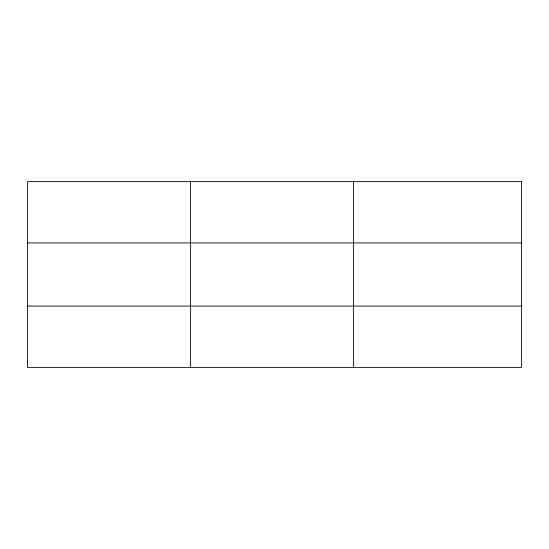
<?xml version="1.0" encoding="UTF-8"?>
<svg xmlns="http://www.w3.org/2000/svg" width="549" height="549" viewBox="0 0 549 549"><rect width="100%" height="100%" fill="white"/><g stroke="black" fill="none" stroke-linecap="round" stroke-linejoin="round"><path stroke-width="0.82" d="M190.503 181.63L190.503 367.37M353.556 181.63L353.556 367.37M27.45 242.926L521.55 242.926M27.45 306.074L521.55 306.074M521.55 181.63L521.55 367.37L27.45 367.37L27.45 181.63L521.55 181.63"/></g></svg>
